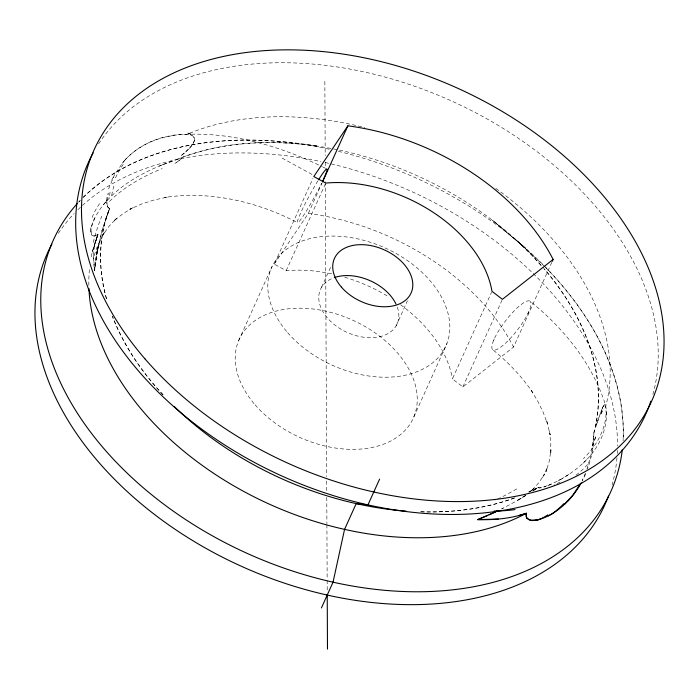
<?xml version="1.0" encoding="UTF-8"?>
<svg xmlns="http://www.w3.org/2000/svg" width="699" height="699" viewBox="0 0 699 699"><rect width="100%" height="100%" fill="white"/><g stroke="black" fill="none" stroke-linecap="round" stroke-linejoin="round"><path stroke-width="0.52" stroke-dasharray="3.5 2.62" d="M90.87 231.159L91.552 234.663L93.421 235.965A3.906 1.922 -30.1 0 0 95.029 235.799L97.939 234.418A267.568 180.08 24.3 0 0 90.853 259.067M106.641 200.639L107.41 193.824M93.561 255.616L94.627 270.268L97.039 250.53L98.253 246.607L95.134 265.402M106.659 199.984L107.192 205.462A3.906 1.8 77.1 0 0 107.952 207.166L109.577 208.652A267.568 180.08 24.3 0 0 106.947 300.64M593.923 433.162L593.949 432.506C609.31 373.956 582.424 313.196 544.39 269.316M593.888 433.808L593.634 437.679M593.582 438.317L593.136 442.755M94.95 267.027L94.627 270.268C92.486 258.307 93.439 245.742 97.939 234.418A7.366 3.609 -29.9 0 1 95.833 235.563M97.248 251.011L94.627 270.268C95.676 256.83 97.589 243.182 104.981 231.57L102.84 235.091L109.105 226.214L116.733 218.175L113.692 221.085L122.91 213.737L133.387 207.428L129.796 209.272L141.635 203.977L154.505 199.87L167.996 197.031L164.754 197.441C209.752 190.678 256.009 201.443 296.193 221.898L297.459 222.562M97.537 249.429L98.48 244.72M194.331 140.726C195.283 137.825 192.819 135.143 190.049 134.724M91.429 227.009L94.863 217.8M95.938 240.36L97.939 234.418L92.32 252.033L97.939 234.418M108.563 189.062L114.619 174.514L123.706 161.53M107.253 206.118A5.872 2.726 77.7 0 0 109.568 208.564C98.07 237.905 98.157 270.819 107.165 300.815M595.758 426.993L596.832 423.681M596.422 424.975L597.182 422.642M597.103 422.851L601.507 410.278M597.689 421.086L597.951 420.309M597.925 420.352L599.532 415.599M105.802 218.525L109.577 208.652L101.923 230.757L96.707 254.148L101.923 230.757L109.577 208.652M586.924 469.431L591.782 451.641L593.949 432.506A267.568 180.08 24.3 0 0 470.357 204.737A267.568 180.08 24.3 0 0 175.449 160.08L174.767 160.307M600.065 414.105C601.446 411.912 602.617 403.935 605.544 404.983M493.511 340.631L494.202 339.024M585.474 473.162L582.197 480.353M238.63 340.623L272.042 266.607M331.78 273.886A126.187 84.92 24.3 0 0 286.171 270.679L274.253 264.161L312.934 178.481M274.253 264.161L308.32 213.44L322.16 182.771M286.171 270.679L325.297 184.038M321.514 287.368L331.116 266.109M396.097 325.909L407.438 300.788M413.825 416.945L446.932 343.48M551.817 262.335L513.564 347.045L462.86 386.94L452.419 378.902L491.537 292.261M462.86 386.94L501.978 300.299M528.636 311.937L527.832 313.633M111.77 180.246L113.675 176.288M603.071 406.801L604.565 404.625L605.483 404.765M122.203 163.304L125.121 159.949M103.592 204.536L106.536 201.111M124.055 161.128C139.651 143.269 163.618 134.094 187.079 134.313A267.568 180.08 24.3 0 1 364.878 127.611M78.751 202.221L80.132 200.7M189.263 148.529C192.915 145.523 197.712 137.388 191.002 135.012M582.983 463.254C599.026 448.723 609.685 426.809 605.526 404.896C592.245 363.419 563.813 328.285 530.174 301.33A30.581 7.479 -52.4 0 0 497.199 333.231A30.581 7.479 -52.4 0 0 506.88 341.89A30.581 7.479 -52.4 0 0 530.165 301.33M185.672 151.989L192.758 144.195A12.407 5.312 -40.2 0 0 194.313 140.726M586.644 459.627C575.95 470.689 562.809 479.296 548.645 485.228M188.704 149.105L179.529 157.03M82.893 197.642C144.518 138.253 237.94 132.714 318.141 146.266C270.452 139.346 220.403 141.495 175.449 160.08C147.419 169.499 119.311 183.776 101.067 207.786C96.016 215.458 89.358 224.711 91.403 234.383A13.491 6.553 -27.5 0 0 91.945 235.196M184.466 153.029L181.259 155.667M529.257 492.245L534.097 488.26L531.057 491.187L538.553 483.053L544.792 473.905L542.642 477.426L547.369 467.552L546.146 471.502L549.335 460.938L550.943 449.833L550.768 454.088L550.795 442.685L549.265 430.995L550.27 434.988L546.452 419.924L547.404 423.725L543.21 412.401L537.723 401.13L530.987 389.998L532.769 392.62C521.996 376.682 508.575 362.694 493.739 350.496L492.664 349.631M532.769 491.03L537.968 487.518A7.366 1.73 -15.9 0 0 538.746 487.858A4.22 0.987 -15.8 0 0 539.436 487.902A3.757 0.891 -16 0 0 540.379 487.823L543.717 487.011M536.098 488.802L534.604 489.807M532.848 490.951L537.968 487.518L539.235 487.902A3.906 0.909 -15.8 0 0 540.843 487.736L548.243 485.386M533.232 490.724L533.687 490.427M568.907 474.359L562.267 478.492M525.211 495.565L516.823 500.834L501.699 508.916M561.28 479.051L557.33 481.192M501.646 508.942L503.193 508.173M528.453 492.113L538.055 487.596A267.568 180.08 24.3 0 1 529.283 491.869M551.284 484.101L545.604 486.382M159.189 166.117L160.988 165.375M161.294 165.252L162.815 164.641M163.112 164.518L174.086 160.534M514.499 497.871C483.891 509.16 450.864 512.944 418.378 511.668M173.09 135.318C224.056 129.839 275.965 144.195 321.479 166.318M93.78 235.982L91.98 235.248M322.449 166.773L326.975 169.053M282.099 158.088L313.108 175.003M544.801 266.599L513.083 237.188L531.834 255.152L541.603 266.17M545.552 267.385C590.07 312.855 625.343 373.467 623.176 438.876M163.138 394.725C141.775 371.877 123.601 345.481 112.495 316.123M107.349 205.934L106.659 201.897A14.644 7.104 76.7 0 1 106.702 200.674M606.313 414.044L605.579 406.739A267.568 180.08 24.3 0 0 494.342 187.358M324.852 81.399L325.201 155.641M325.227 162.194L325.253 167.655M325.315 181.845L326.686 476.631M326.704 480.999L326.756 491.913M326.783 497.373L326.905 523.577M326.905 524.669L327.158 579.261M327.167 580.345L327.219 591.267M344.677 277.206A126.187 84.92 24.3 0 1 389.081 297.058M400.579 304.755A126.187 84.92 24.3 0 1 452.419 378.902M58.349 233.361A305.795 205.803 24.3 0 1 74.129 213.553M77.93 209.683A305.795 205.803 24.3 0 1 321.042 161.591M325.227 162.509A305.795 205.803 24.3 0 1 617.505 446.067M617.409 450.357A305.795 205.803 24.3 0 1 617.261 453.564M616.964 457.819A305.795 205.803 24.3 0 1 612.018 485.193M78.795 201.889A305.795 205.803 24.3 0 1 80.28 200.316M83.321 197.214A305.795 205.803 24.3 0 1 330.007 149.394M338.325 151.316A305.795 205.803 24.3 0 1 623.071 440.877M514.525 497.994A267.568 180.08 24.3 0 1 418.605 511.799M162.989 394.926A267.568 180.08 24.3 0 1 112.321 316.446M98.603 143.889A305.795 205.803 24.3 0 1 453.031 101.661A305.795 205.803 24.3 0 1 652.394 396.184M88.843 285.341A267.568 180.08 24.3 0 1 89.655 267.324M179.486 160.254A57.178 15.465 -40.5 0 1 174.654 163.758M181.74 158.428A53.404 16.086 -41 0 1 174.916 163.444M90.276 231.299A61.8 31.839 -16 0 1 90.407 227.175M109.472 195.563A65.68 36.898 72.1 0 1 110.39 190.862M187.786 133.055A55.868 25.347 -56.7 0 1 190.469 134.059M187.813 133.063A52.25 23.373 -55 0 1 191.316 134.549M595.653 437.286A55.868 7.436 -74.5 0 1 592.769 445.158M595.653 436.709A52.25 5.671 -73.9 0 1 591.284 448.487M602.101 411.134A57.178 6.728 -62.4 0 1 601.42 413.354M602.302 410.732A53.404 5.915 -64.3 0 1 601.393 413.887M560.074 482.022A61.8 25.889 -11 0 1 553.835 485.237M545.718 486.452A13.491 3.652 -15.8 0 1 543.778 487.098M601.498 410.322A12.407 1.52 -72.2 0 1 603.115 406.748M317.931 180.814A30.581 2.551 -61.3 0 0 300.649 213.029L299.941 214.628A30.581 2.551 -61.3 0 0 302.169 217.511A30.581 2.551 -61.3 0 0 321.549 183.33M397.277 307.062A42.045 28.301 24.3 0 1 375.014 337.468A42.045 28.301 24.3 0 1 324.686 314.471A42.045 28.301 24.3 0 1 333.458 277.905M308.32 213.44A205.847 138.533 24.3 0 1 513.564 347.045M593.512 443.664A167.646 117.415 52.6 0 1 587.737 468.356M585.526 474.018A167.646 117.415 52.6 0 1 582.188 481.061M606.077 414.079A167.646 93.413 -2.5 0 1 583.403 458.684M587.588 464.547A145.436 81.171 -0.1 0 1 574.22 476.578M516.744 488.933A276.516 179.302 -5.9 0 1 495.006 500.379M109.533 201.408A167.891 94.776 -2.2 0 1 162.185 168.608M92.137 217.476A145.436 84.693 -1.2 0 1 99.625 203.627M95.833 235.519A4.22 2.08 -30 0 1 94.758 235.869M94.313 255.677A276.516 130.862 2.4 0 1 99.913 240.937M93.212 242.343A276.516 222.02 46.1 0 1 101.783 216.201M107.681 200.692A39.022 20.288 75.2 0 1 108.668 193.055M111.7 195.353A89.367 51.752 70.7 0 1 114.741 183.531M115.457 177.922A146.869 96.75 59 0 1 123.234 164.466M125.488 159.424A167.891 113.456 52.3 0 1 173.221 135.623M525.849 495.434L516.823 500.834L525.866 495.442M525.683 248.276L492.515 220.325L525.683 248.276M255.091 404.817A95.562 64.317 24.3 0 0 410.977 422.58A95.562 64.317 24.3 0 0 312.619 308.949A95.562 64.317 24.3 0 0 255.091 404.817M287.665 332.672A95.562 64.317 24.3 0 0 443.559 350.435A95.562 64.317 24.3 0 0 345.201 236.804A95.562 64.317 24.3 0 0 287.665 332.672"/><path stroke-width="1.05" d="M322.571 181.871L347.875 125.829A205.847 138.533 24.3 0 1 553.127 259.443L552.254 261.374M321.418 607.947L333.047 582.18L344.563 529.379L356.193 503.612L367.954 504.879L379.592 479.112M323.497 179.215L323.786 178.586A30.581 2.551 -61.3 0 0 318.569 179.783M323.104 180.08L322.999 180.298A30.581 2.551 -61.3 0 1 322.536 181.286M580.371 483.795L572.97 495.006L564.364 504.477M347.875 125.829L313.807 176.55L325.734 183.077A126.187 84.92 24.3 0 1 491.974 291.3L502.415 299.329L553.127 259.443M567.413 501.454L568.069 500.764M566.924 501.961C559.462 509.571 550.454 515.967 540.196 519.147M548.269 515.888L551.974 513.861A146.869 102.342 59.8 0 0 563.761 503.717M496.98 511.222L498.544 510.471M497.802 510.829L489.064 514.866M495.408 511.965L477.697 519.628L498.273 519.06M487.456 515.574L477.697 519.628C493.599 520.082 509.728 518.719 524.914 513.765M525.019 513.73L526.338 513.284L526.303 516.535A3.906 2.796 88.5 0 0 527.063 518.247L529.414 519.873A14.644 10.38 86.4 0 0 530.366 520.135L535.984 520.108M518.728 515.574L526.338 513.284A267.568 180.08 24.3 0 1 251.491 495.53A267.568 180.08 24.3 0 1 88.939 288.504M530.873 520.222L528.531 519.479L526.81 517.872M327.228 594.543L327.482 649.135M608.453 496.08A305.795 205.803 24.3 0 1 241.172 566.19A305.795 205.803 24.3 0 1 51.866 244.178M406.014 511.1A267.568 180.08 24.3 0 1 174.261 406.486M622.32 449.501A305.795 205.803 24.3 0 1 247.385 553.486A305.795 205.803 24.3 0 1 77.344 203.488M526.644 517.985A5.872 4.177 88.6 0 1 526.434 513.337M650.821 401.217A305.795 205.803 24.3 0 1 284.423 477.137A305.795 205.803 24.3 0 1 93.177 152.924M540.144 518.99A65.68 46.02 77.3 0 1 536.028 520.274M334.262 277.608A42.045 28.301 24.3 0 1 395.992 304.013M537.461 519.619A39.022 27.418 82.7 0 1 530.891 520.545M547.806 514.875A89.367 62.473 75 0 1 537.601 520.117M581.288 482.747A167.646 117.415 52.6 0 1 568.13 500.86M515.049 509.571A276.516 155.685 45.3 0 1 494.123 511.004M145.121 359.024A305.795 205.803 24.3 0 0 643.971 415.879A305.795 205.803 24.3 0 0 329.22 52.242A305.795 205.803 24.3 0 0 145.121 359.024M341.47 287.175A42.045 28.301 24.3 0 0 410.06 294.987A42.045 28.301 24.3 0 0 366.783 244.991A42.045 28.301 24.3 0 0 341.47 287.175"/></g></svg>
